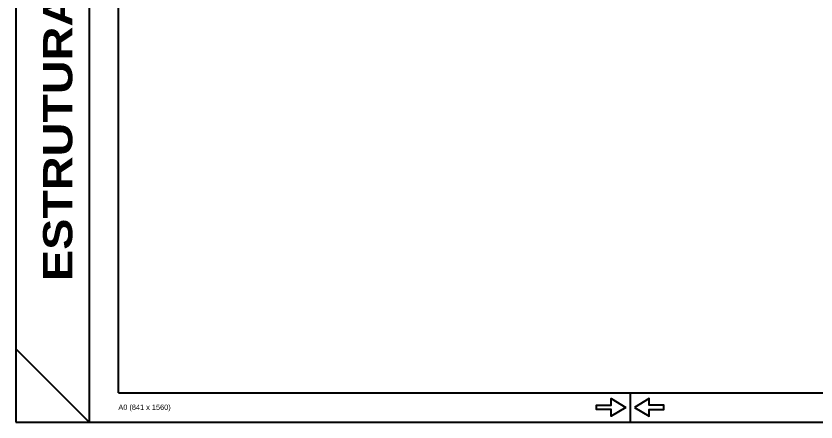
# Model space of a CAD drawing. Extents: x 0 to 7795, y 0 to 4205.
# Drawn here: x 0 to 1368, y 0 to 695 of the extents above; entities that cross this region are included whole.
import ezdxf

# ---------------------------------------------------------------- set-up
doc = ezdxf.new("R2010")
doc.units = 0
doc.header["$MEASUREMENT"] = 0
for name, color, linetype in [('MTH-179', 1, 'CONTINUOUS'), ('MTH-MARGEM', 5, 'CONTINUOUS'), ('MTH-TXT-NEGRITO', 5, 'CONTINUOUS')]:
    doc.layers.add(name, color=color, linetype=linetype)
doc.styles.add('TQS_ARIAL', font='arial.ttf')
doc.styles.add('TQS_ARIAL_BLACK', font='ariblk.ttf')

msp = doc.modelspace()

# ---------------------------------------------------------------- linework, layer by layer
at = {"layer": 'MTH-179', "linetype": 'Continuous'}
for p, q in [((0.004008, 4204.998269), (0.004008, -0.002219)), ((125.004016, 4204.998269), (125.004016, -0.002219)), ((0.004008, 124.997788), (125.004016, -0.002219)), ((1050.004008, 49.997781), (1050.004008, -0.002219)), ((0.004008, -0.002219), (7795.004008, -0.002219))]:
    msp.add_line(p, q, dxfattribs=at)
for points in [[(1042.503275, 24.997781), (1017.503275, 9.997781), (1017.503275, 21.247781), (992.503275, 21.247781), (992.503275, 28.747781), (1017.503275, 28.747781), (1017.503275, 39.997781), (1042.503275, 24.997781)], [(1057.503275, 24.997781), (1082.503275, 9.997781), (1082.503275, 21.247781), (1107.503275, 21.247781), (1107.503275, 28.747781), (1082.503275, 28.747781), (1082.503275, 39.997781), (1057.503275, 24.997781)]]:
    msp.add_lwpolyline(points, dxfattribs=at)
at = {"layer": 'MTH-MARGEM', "linetype": 'Continuous'}
for p, q in [((175.004008, 49.997735), (175.004008, 4154.998269)), ((175.004008, 49.997781), (7745.004008, 49.997781))]:
    msp.add_line(p, q, dxfattribs=at)

# ---------------------------------------------------------------- texts
at = {"layer": 'MTH-179', "linetype": 'Continuous', "style": 'TQS_ARIAL'}
msp.add_text('A0 (841 x 1560)', height=9, dxfattribs=at).set_placement((175.004008, 20.790172))
at = {"layer": 'MTH-TXT-NEGRITO', "linetype": 'Continuous', "style": 'TQS_ARIAL_BLACK'}
msp.add_text('ESTRUTURA', height=50, rotation=90, dxfattribs=at).set_placement((96.276455, 241.27022))

doc.saveas('drawing.dxf')
